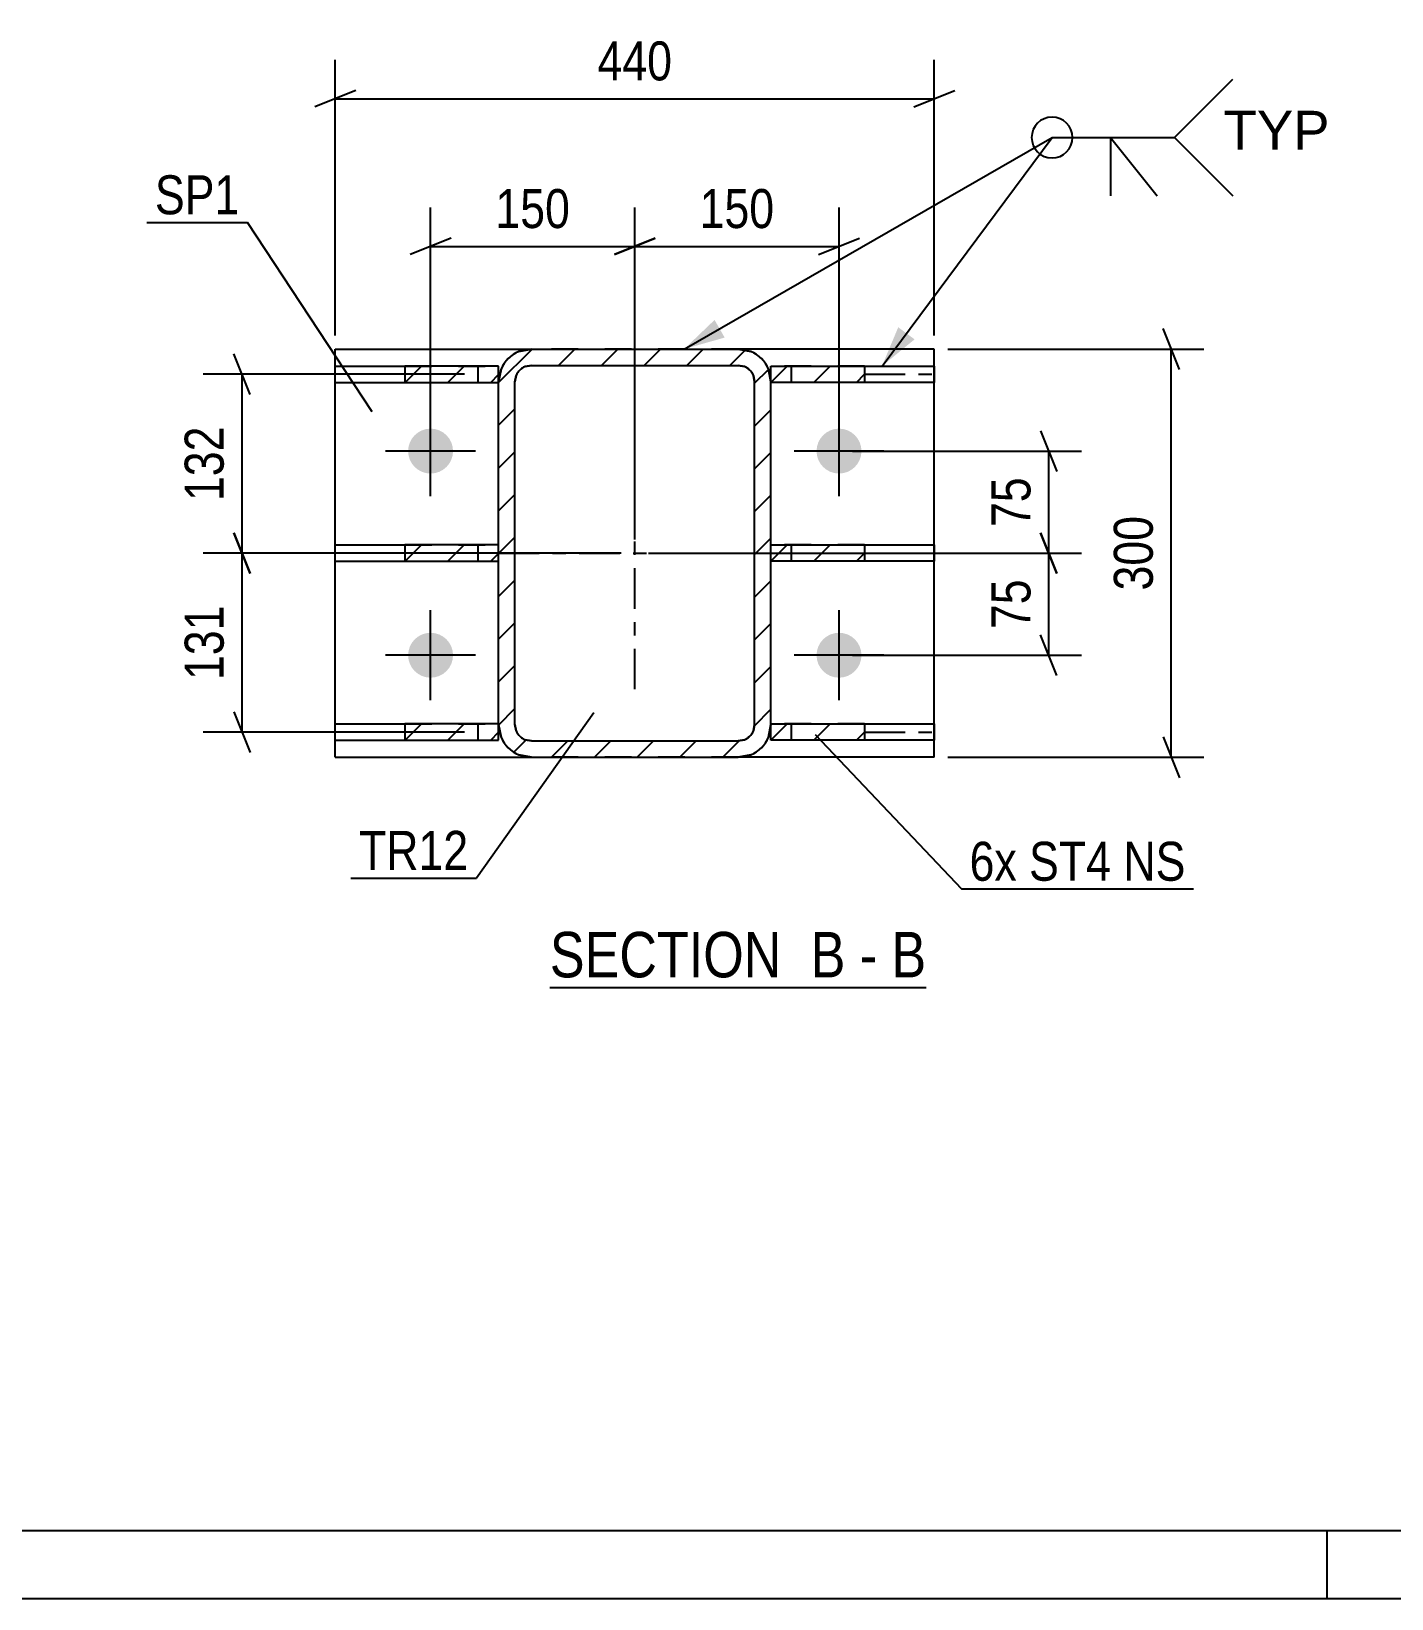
# Model space of a CAD drawing. Header units: millimetres. Extents: x -75 to 766, y -422 to 172.
# Drawn here: x 40.5 to 140.4, y -422.4 to -307.2 of the extents above; entities that cross this region are included whole.
import ezdxf

# ---------------------------------------------------------------- set-up
doc = ezdxf.new("R2010")
doc.units = ezdxf.units.MM
doc.linetypes.add('DXK_LINE_DOT2', pattern=[3.9198, 1.9599, -1.9599])
doc.linetypes.add('DXK_LINE_DOT3', pattern=[5.9187, 2.979, -0.9799, 0.9799, -0.9799])
doc.styles.add('Arial', font='ARIAL.TTF', dxfattribs={"height": 0.2})
doc.styles.add('Arial Narrow', font='ARIALN.TTF', dxfattribs={"height": 0.2})

# ---------------------------------------------------------------- blocks, each defined once
blk = doc.blocks.new('Unknown-386048478-18 - 44321')
at = {"color": 6, "linetype": 'Continuous'}
blk.add_line((78.55, -377.5), (106.2, -377.5), dxfattribs=at)
at = {"color": 0, "linetype": 'Continuous'}
for points in [[(96.66, -376.75), (96.66, -373.25), (78.55, -373.25), (78.55, -376.75)], [(100.27, -376.75), (100.27, -373.25), (97.71, -373.25), (97.71, -376.75)], [(102.59, -376.75), (102.59, -373.25), (101.32, -373.25), (101.32, -376.75)], [(106.2, -376.75), (106.2, -373.25), (103.64, -373.25), (103.64, -376.75)]]:
    blk.add_wipeout(points, dxfattribs=at)
at = {"color": 7, "linetype": 'Continuous', "style": 'Arial Narrow'}
for s, p in [('SECTION ', (78.55, -376.75)), ('B', (97.71, -376.75)), ('B', (103.64, -376.75)), ('-', (101.32, -376.75))]:
    blk.add_text(s, height=3.34, dxfattribs=at).set_placement(p)
blk = doc.blocks.new('Unknown-386048478-15116')
at = {"color": 5, "linetype": 'Continuous'}
for p, q in [((-70.36, -417.4), (760.64, -417.4)), ((135.64, -422.4), (135.64, -417.4)), ((-75.36, -422.4), (765.64, -422.4))]:
    blk.add_line(p, q, dxfattribs=at)
blk = doc.blocks.new('Part-386048478-44373 - 44321')
at = {"linetype": 'Continuous'}
h = blk.add_hatch(dxfattribs=at)
h.set_pattern_fill('', scale=0.7, style=0, pattern_type=0)
h.set_pattern_definition([(45, (67.9145, -333.0325), (-1.57154, 1.57154), [])])
h.paths.add_polyline_path([(67.91, -331.83), (67.91, -333.03), (74.79, -333.03), (74.79, -331.83)])
at = {"color": 2, "linetype": 'Continuous'}
for p, q in [((62.79, -331.83), (67.91, -331.83)), ((62.79, -333.03), (62.79, -331.83)), ((74.79, -331.83), (67.91, -331.83)), ((67.91, -331.83), (67.91, -333.03)), ((74.79, -333.03), (74.79, -331.83)), ((62.79, -333.03), (67.91, -333.03)), ((67.91, -333.03), (74.79, -333.03))]:
    blk.add_line(p, q, dxfattribs=at)
at = {"color": 7, "linetype": 'DXK_LINE_DOT3'}
for p, q in [((67.91, -332.43), (62.79, -332.43)), ((74.79, -332.43), (74.79, -332.43))]:
    blk.add_line(p, q, dxfattribs=at)
at = {"color": 7, "linetype": 'DXK_LINE_DOT2'}
for p, q in [((67.91, -331.83), (74.79, -331.83)), ((73.29, -333.03), (73.29, -331.83)), ((74.79, -333.03), (74.79, -331.83)), ((67.91, -333.03), (74.79, -333.03))]:
    blk.add_line(p, q, dxfattribs=at)
blk = doc.blocks.new('Part-386048478-44374 - 44321')
at = {"linetype": 'Continuous'}
h = blk.add_hatch(dxfattribs=at)
h.set_pattern_fill('', scale=0.7, style=0, pattern_type=0)
h.set_pattern_definition([(45, (67.9145, -359.3325), (-1.57154, 1.57154), [])])
h.paths.add_polyline_path([(67.91, -358.13), (67.91, -359.33), (74.79, -359.33), (74.79, -358.13)])
at = {"color": 2, "linetype": 'Continuous'}
for p, q in [((62.79, -358.13), (67.91, -358.13)), ((62.79, -359.33), (62.79, -358.13)), ((74.79, -358.13), (67.91, -358.13)), ((67.91, -358.13), (67.91, -359.33)), ((74.79, -359.33), (74.79, -358.13)), ((62.79, -359.33), (67.91, -359.33)), ((67.91, -359.33), (74.79, -359.33))]:
    blk.add_line(p, q, dxfattribs=at)
at = {"color": 7, "linetype": 'DXK_LINE_DOT2'}
for p, q in [((67.91, -358.13), (74.79, -358.13)), ((73.29, -359.33), (73.29, -358.13)), ((74.79, -359.33), (74.79, -358.13)), ((67.91, -359.33), (74.79, -359.33))]:
    blk.add_line(p, q, dxfattribs=at)
at = {"color": 7, "linetype": 'DXK_LINE_DOT3'}
for p, q in [((67.91, -358.73), (62.79, -358.73)), ((74.79, -358.73), (74.79, -358.73))]:
    blk.add_line(p, q, dxfattribs=at)
blk = doc.blocks.new('Part-386048478-44350 - 44321')
at = {"color": 2, "linetype": 'Continuous'}
for p, q in [((62.79, -360.58), (62.79, -330.58)), ((62.79, -330.58), (77.19, -330.58)), ((106.79, -330.58), (92.39, -330.58)), ((106.79, -360.58), (106.79, -330.58)), ((62.79, -360.58), (77.19, -360.58)), ((106.79, -360.58), (92.39, -360.58))]:
    blk.add_line(p, q, dxfattribs=at)
at = {"color": 7, "linetype": 'DXK_LINE_DOT2'}
for p, q in [((92.39, -330.58), (77.19, -330.58)), ((92.39, -360.58), (77.19, -360.58))]:
    blk.add_line(p, q, dxfattribs=at)
blk = doc.blocks.new('Part-386048478-44372 - 44321')
at = {"linetype": 'Continuous'}
h = blk.add_hatch(dxfattribs=at)
h.set_pattern_fill('', scale=0.7, style=0, pattern_type=0)
h.set_pattern_definition([(45, (67.9145, -346.1825), (-1.57154, 1.57154), [])])
h.paths.add_polyline_path([(67.91, -344.98), (67.91, -346.18), (74.79, -346.18), (74.79, -344.98)])
at = {"color": 2, "linetype": 'Continuous'}
for p, q in [((62.79, -344.98), (67.91, -344.98)), ((62.79, -346.18), (62.79, -344.98)), ((74.79, -344.98), (67.91, -344.98)), ((67.91, -344.98), (67.91, -346.18)), ((74.79, -346.18), (74.79, -344.98)), ((62.79, -346.18), (67.91, -346.18)), ((67.91, -346.18), (74.79, -346.18))]:
    blk.add_line(p, q, dxfattribs=at)
at = {"color": 7, "linetype": 'DXK_LINE_DOT2'}
for p, q in [((67.91, -344.98), (74.79, -344.98)), ((73.29, -346.18), (73.29, -344.98)), ((74.79, -346.18), (74.79, -344.98)), ((67.91, -346.18), (74.79, -346.18))]:
    blk.add_line(p, q, dxfattribs=at)
blk = doc.blocks.new('Part-386048478-44375 - 44321')
at = {"linetype": 'Continuous'}
h = blk.add_hatch(dxfattribs=at)
h.set_pattern_fill('', scale=0.7, style=0, pattern_type=0)
h.set_pattern_definition([(45, (94.7906, -346.1825), (-1.57154, 1.57154), [])])
h.paths.add_polyline_path([(94.79, -344.98), (94.79, -346.18), (101.67, -346.18), (101.67, -344.98)])
at = {"color": 7, "linetype": 'DXK_LINE_DOT2'}
for p, q in [((94.79, -346.18), (94.79, -344.98)), ((101.67, -344.98), (94.79, -344.98)), ((96.29, -346.18), (96.29, -344.98)), ((101.67, -346.18), (94.79, -346.18))]:
    blk.add_line(p, q, dxfattribs=at)
at = {"color": 2, "linetype": 'Continuous'}
for p, q in [((94.79, -346.18), (94.79, -344.98)), ((94.79, -344.98), (101.67, -344.98)), ((101.67, -344.98), (106.79, -344.98)), ((101.67, -344.98), (101.67, -346.18)), ((106.79, -344.98), (106.79, -346.18)), ((101.67, -346.18), (94.79, -346.18)), ((106.79, -346.18), (101.67, -346.18))]:
    blk.add_line(p, q, dxfattribs=at)
blk = doc.blocks.new('Part-386048478-44376 - 44321')
at = {"linetype": 'Continuous'}
h = blk.add_hatch(dxfattribs=at)
h.set_pattern_fill('', scale=0.7, style=0, pattern_type=0)
h.set_pattern_definition([(45, (94.7906, -333.0325), (-1.57154, 1.57154), [])])
h.paths.add_polyline_path([(94.79, -331.83), (94.79, -333.03), (101.67, -333.03), (101.67, -331.83)])
at = {"color": 7, "linetype": 'DXK_LINE_DOT2'}
for p, q in [((94.79, -333.03), (94.79, -331.83)), ((101.67, -331.83), (94.79, -331.83)), ((96.29, -333.03), (96.29, -331.83)), ((101.67, -333.03), (94.79, -333.03))]:
    blk.add_line(p, q, dxfattribs=at)
at = {"color": 2, "linetype": 'Continuous'}
for p, q in [((94.79, -333.03), (94.79, -331.83)), ((94.79, -331.83), (101.67, -331.83)), ((101.67, -331.83), (106.79, -331.83)), ((101.67, -331.83), (101.67, -333.03)), ((106.79, -331.83), (106.79, -333.03)), ((101.67, -333.03), (94.79, -333.03)), ((106.79, -333.03), (101.67, -333.03))]:
    blk.add_line(p, q, dxfattribs=at)
at = {"color": 7, "linetype": 'DXK_LINE_DOT3'}
for p, q in [((94.79, -332.43), (94.79, -332.43)), ((101.67, -332.43), (106.79, -332.43))]:
    blk.add_line(p, q, dxfattribs=at)
blk = doc.blocks.new('Part-386048478-44377 - 44321')
at = {"linetype": 'Continuous'}
h = blk.add_hatch(dxfattribs=at)
h.set_pattern_fill('', scale=0.7, style=0, pattern_type=0)
h.set_pattern_definition([(45, (94.7906, -359.3325), (-1.57154, 1.57154), [])])
h.paths.add_polyline_path([(94.79, -358.13), (94.79, -359.33), (101.67, -359.33), (101.67, -358.13)])
at = {"color": 7, "linetype": 'DXK_LINE_DOT2'}
for p, q in [((94.79, -359.33), (94.79, -358.13)), ((101.67, -358.13), (94.79, -358.13)), ((96.29, -359.33), (96.29, -358.13)), ((101.67, -359.33), (94.79, -359.33))]:
    blk.add_line(p, q, dxfattribs=at)
at = {"color": 2, "linetype": 'Continuous'}
for p, q in [((94.79, -359.33), (94.79, -358.13)), ((94.79, -358.13), (101.67, -358.13)), ((101.67, -358.13), (106.79, -358.13)), ((101.67, -358.13), (101.67, -359.33)), ((106.79, -358.13), (106.79, -359.33)), ((101.67, -359.33), (94.79, -359.33)), ((106.79, -359.33), (101.67, -359.33))]:
    blk.add_line(p, q, dxfattribs=at)
at = {"color": 7, "linetype": 'DXK_LINE_DOT3'}
for p, q in [((94.79, -358.73), (94.79, -358.73)), ((101.67, -358.73), (106.79, -358.73))]:
    blk.add_line(p, q, dxfattribs=at)
blk = doc.blocks.new('Part-386048478-44402 - 44321')
at = {"linetype": 'Continuous'}
h = blk.add_hatch(dxfattribs=at)
h.set_pattern_fill('', scale=0.7, style=0, pattern_type=0)
h.set_pattern_definition([(45, (74.7906, -358.1825), (-1.57154, 1.57154), [])])
h.paths.add_polyline_path([(74.79, -332.98), (74.79, -358.18), (74.97, -359.1), (75.49, -359.88), (76.27, -360.4), (77.19, -360.58), (92.39, -360.58), (93.31, -360.4), (94.09, -359.88), (94.61, -359.1), (94.79, -358.18), (94.79, -332.98), (94.61, -332.06), (94.09, -331.29), (93.31, -330.77), (92.39, -330.58), (77.19, -330.58), (76.27, -330.77), (75.49, -331.29), (74.97, -332.06)])
h.paths.add_polyline_path([(76.34, -332.13), (76.73, -331.87), (77.19, -331.78), (92.39, -331.78), (92.85, -331.87), (93.24, -332.13), (93.5, -332.52), (93.59, -332.98), (93.59, -358.18), (93.5, -358.64), (93.24, -359.03), (92.85, -359.29), (92.39, -359.38), (77.19, -359.38), (76.73, -359.29), (76.34, -359.03), (76.08, -358.64), (75.99, -358.18), (75.99, -332.98), (76.08, -332.52)])
at = {"color": 7, "linetype": 'DXK_LINE_DOT2'}
for p, q in [((76.27, -330.77), (77.19, -330.58)), ((77.19, -330.58), (92.39, -330.58)), ((92.39, -330.58), (93.31, -330.77)), ((74.79, -332.98), (74.97, -332.06)), ((76.08, -332.52), (75.99, -332.98)), ((77.19, -331.78), (76.73, -331.87)), ((77.19, -331.78), (92.39, -331.78)), ((92.85, -331.87), (92.39, -331.78)), ((93.59, -332.98), (93.5, -332.52)), ((94.61, -332.06), (94.79, -332.98)), ((74.79, -358.18), (74.79, -332.98)), ((75.99, -358.18), (75.99, -332.98)), ((93.59, -358.18), (93.59, -332.98)), ((94.79, -358.18), (94.79, -332.98)), ((74.97, -359.1), (74.79, -358.18)), ((75.99, -358.18), (76.08, -358.64)), ((76.73, -359.29), (77.19, -359.38)), ((92.39, -359.38), (92.85, -359.29)), ((93.5, -358.64), (93.59, -358.18)), ((94.79, -358.18), (94.61, -359.1)), ((77.19, -360.58), (76.27, -360.4)), ((77.19, -359.38), (92.39, -359.38)), ((93.31, -360.4), (92.39, -360.58)), ((77.19, -360.58), (92.39, -360.58))]:
    blk.add_line(p, q, dxfattribs=at)
at = {"color": 2, "linetype": 'Continuous'}
for p, q in [((77.19, -330.58), (76.27, -330.77)), ((77.19, -330.58), (92.39, -330.58)), ((93.31, -330.77), (92.39, -330.58)), ((74.97, -332.06), (74.79, -332.98)), ((75.99, -332.98), (76.08, -332.52)), ((76.73, -331.87), (77.19, -331.78)), ((77.19, -331.78), (92.39, -331.78)), ((92.39, -331.78), (92.85, -331.87)), ((93.5, -332.52), (93.59, -332.98)), ((94.79, -332.98), (94.61, -332.06)), ((74.79, -358.18), (74.79, -332.98)), ((75.99, -358.18), (75.99, -332.98)), ((93.59, -358.18), (93.59, -332.98)), ((94.79, -358.18), (94.79, -332.98)), ((74.79, -358.18), (74.97, -359.1)), ((76.08, -358.64), (75.99, -358.18)), ((77.19, -359.38), (76.73, -359.29)), ((92.85, -359.29), (92.39, -359.38)), ((93.59, -358.18), (93.5, -358.64)), ((94.61, -359.1), (94.79, -358.18)), ((76.27, -360.4), (77.19, -360.58)), ((77.19, -359.38), (92.39, -359.38)), ((92.39, -360.58), (93.31, -360.4)), ((77.19, -360.58), (92.39, -360.58))]:
    blk.add_line(p, q, dxfattribs=at)
at = {"color": 7, "linetype": 'DXK_LINE_DOT3'}
for p, q in [((84.79, -355.58), (84.79, -335.58)), ((74.79, -345.58), (94.79, -345.58))]:
    blk.add_line(p, q, dxfattribs=at)
at = {"color": 7, "linetype": 'DXK_LINE_DOT2'}
for centre, radius, start, end in [((77.19, -332.98), 2.4, 112.5, 157.5), ((92.39, -332.98), 2.4, 22.5, 67.5), ((77.19, -332.98), 1.2, 112.5, 157.5), ((92.39, -332.98), 1.2, 22.5, 67.5), ((77.19, -358.18), 2.4, 202.5, 247.5), ((77.19, -358.18), 1.2, 202.5, 247.5), ((92.39, -358.18), 1.2, 292.5, 337.5), ((92.39, -358.18), 2.4, 292.5, 337.5)]:
    blk.add_arc(centre, radius, start, end, dxfattribs=at)
at = {"color": 2, "linetype": 'Continuous'}
for centre, radius, start, end in [((77.19, -332.98), 2.4, 112.5, 157.5), ((92.39, -332.98), 2.4, 22.5, 67.5), ((77.19, -332.98), 1.2, 112.5, 157.5), ((92.39, -332.98), 1.2, 22.5, 67.5), ((77.19, -358.18), 2.4, 202.5, 247.5), ((77.19, -358.18), 1.2, 202.5, 247.5), ((92.39, -358.18), 1.2, 292.5, 337.5), ((92.39, -358.18), 2.4, 292.5, 337.5)]:
    blk.add_arc(centre, radius, start, end, dxfattribs=at)
blk = doc.blocks.new('Bolt-386048478-44495 - 44321')
at = {"linetype": 'Continuous'}
for points in [[(68.14, -338.08, -1), (71.44, -338.08, -1)], [(98.14, -338.08, -1), (101.44, -338.08, -1)], [(68.14, -353.08, -1), (71.44, -353.08, -1)], [(98.14, -353.08, -1), (101.44, -353.08, -1)]]:
    blk.add_hatch(color=1, dxfattribs=at).paths.add_polyline_path(points)
at = {"color": 1, "linetype": 'Continuous'}
for p, q in [((69.79, -341.38), (69.79, -334.78)), ((99.79, -341.38), (99.79, -334.78)), ((73.09, -338.08), (66.49, -338.08)), ((103.09, -338.08), (96.49, -338.08)), ((69.79, -356.38), (69.79, -349.78)), ((99.79, -356.38), (99.79, -349.78)), ((73.09, -353.08), (66.49, -353.08)), ((103.09, -353.08), (96.49, -353.08))]:
    blk.add_line(p, q, dxfattribs=at)
blk = doc.blocks.new('StraightDimension-386048478-62167 - 44321')
at = {"color": 7, "linetype": 'Continuous'}
for p, q in [((69.79, -337.08), (69.79, -320.19)), ((84.79, -344.58), (84.79, -320.19)), ((71.29, -322.44), (68.29, -323.64)), ((83.29, -323.64), (86.29, -322.44)), ((69.79, -323.04), (84.79, -323.04))]:
    blk.add_line(p, q, dxfattribs=at)
at = {"color": 0}
blk.add_wipeout([(80.63, -322.29), (80.63, -318.09), (73.95, -318.09), (73.95, -322.29)], dxfattribs=at)
at = {"color": 3, "style": 'Arial Narrow'}
blk.add_text('150', height=2.863, dxfattribs=at).set_placement((74.55, -321.69))
blk = doc.blocks.new('StraightDimension-386048478-62166 - 44321')
at = {"color": 7, "linetype": 'Continuous'}
for p, q in [((84.79, -344.58), (84.79, -320.19)), ((99.79, -337.08), (99.79, -320.19)), ((86.29, -322.44), (83.29, -323.64)), ((98.29, -323.64), (101.29, -322.44)), ((84.79, -323.04), (99.79, -323.04))]:
    blk.add_line(p, q, dxfattribs=at)
at = {"color": 0}
blk.add_wipeout([(95.63, -322.29), (95.63, -318.09), (88.95, -318.09), (88.95, -322.29)], dxfattribs=at)
at = {"color": 3, "style": 'Arial Narrow'}
blk.add_text('150', height=2.863, dxfattribs=at).set_placement((89.55, -321.69))
blk = doc.blocks.new('StraightDimension-386048478-44790 - 44321')
at = {"color": 7, "linetype": 'Continuous'}
for p, q in [((62.79, -329.58), (62.79, -309.34)), ((106.79, -329.58), (106.79, -309.34)), ((64.29, -311.59), (61.29, -312.79)), ((105.29, -312.79), (108.29, -311.59)), ((62.79, -312.19), (106.79, -312.19))]:
    blk.add_line(p, q, dxfattribs=at)
at = {"color": 0}
blk.add_wipeout([(88.13, -311.44), (88.13, -307.24), (81.45, -307.24), (81.45, -311.44)], dxfattribs=at)
at = {"color": 3, "style": 'Arial Narrow'}
blk.add_text('440', height=2.863, dxfattribs=at).set_placement((82.05, -310.84))
blk = doc.blocks.new('StraightDimension-386048478-44801 - 44321')
at = {"color": 7, "linetype": 'Continuous'}
for p, q in [((124.79, -332.08), (123.59, -329.08)), ((107.79, -330.58), (126.59, -330.58)), ((124.19, -360.58), (124.19, -330.58)), ((123.59, -359.08), (124.79, -362.08)), ((107.79, -360.58), (126.59, -360.58))]:
    blk.add_line(p, q, dxfattribs=at)
at = {"color": 0}
blk.add_wipeout([(123.44, -342.24), (119.24, -342.24), (119.24, -348.92), (123.44, -348.92)], dxfattribs=at)
at = {"color": 3, "style": 'Arial Narrow'}
blk.add_text('300', height=2.863, rotation=90.0002, dxfattribs=at).set_placement((122.84, -348.32))
blk = doc.blocks.new('StraightDimension-386048478-62064 - 44321')
at = {"color": 7, "linetype": 'Continuous'}
for p, q in [((56.54, -333.93), (55.34, -330.93)), ((72.29, -332.43), (53.09, -332.43)), ((55.94, -345.58), (55.94, -332.43)), ((55.34, -344.08), (56.54, -347.08)), ((83.79, -345.58), (53.09, -345.58))]:
    blk.add_line(p, q, dxfattribs=at)
at = {"color": 0}
blk.add_wipeout([(55.19, -335.67), (50.99, -335.67), (50.99, -342.35), (55.19, -342.35)], dxfattribs=at)
at = {"color": 3, "style": 'Arial Narrow'}
blk.add_text('132', height=2.863, rotation=90.0002, dxfattribs=at).set_placement((54.59, -341.75))
blk = doc.blocks.new('StraightDimension-386048478-62065 - 44321')
at = {"color": 7, "linetype": 'Continuous'}
for p, q in [((56.54, -347.08), (55.34, -344.08)), ((83.79, -345.58), (53.09, -345.58)), ((55.94, -358.73), (55.94, -345.58)), ((55.34, -357.23), (56.54, -360.23)), ((72.29, -358.73), (53.09, -358.73))]:
    blk.add_line(p, q, dxfattribs=at)
at = {"color": 0}
blk.add_wipeout([(55.19, -348.82), (50.99, -348.82), (50.99, -355.5), (55.19, -355.5)], dxfattribs=at)
at = {"color": 3, "style": 'Arial Narrow'}
blk.add_text('131', height=2.863, rotation=90.0002, dxfattribs=at).set_placement((54.59, -354.9))
blk = doc.blocks.new('StraightDimension-386048478-62111 - 44321')
at = {"color": 7, "linetype": 'Continuous'}
for p, q in [((114.6, -336.58), (115.8, -339.58)), ((100.79, -338.08), (117.6, -338.08)), ((115.2, -345.58), (115.2, -338.08)), ((115.8, -347.08), (114.6, -344.08)), ((85.79, -345.58), (117.6, -345.58))]:
    blk.add_line(p, q, dxfattribs=at)
at = {"color": 0}
blk.add_wipeout([(114.45, -339.4), (110.25, -339.4), (110.25, -344.26), (114.45, -344.26)], dxfattribs=at)
at = {"color": 3, "style": 'Arial Narrow'}
blk.add_text('75', height=2.863, rotation=90.0002, dxfattribs=at).set_placement((113.85, -343.66))
blk = doc.blocks.new('StraightDimension-386048478-62112 - 44321')
at = {"color": 7, "linetype": 'Continuous'}
for p, q in [((114.6, -344.08), (115.8, -347.08)), ((85.79, -345.58), (117.6, -345.58)), ((115.2, -353.08), (115.2, -345.58)), ((115.8, -354.58), (114.6, -351.58)), ((100.79, -353.08), (117.6, -353.08))]:
    blk.add_line(p, q, dxfattribs=at)
at = {"color": 0}
blk.add_wipeout([(114.45, -346.9), (110.25, -346.9), (110.25, -351.76), (114.45, -351.76)], dxfattribs=at)
at = {"color": 3, "style": 'Arial Narrow'}
blk.add_text('75', height=2.863, rotation=90.0002, dxfattribs=at).set_placement((113.85, -351.16))
blk = doc.blocks.new('MarkSet-386048478-45263 - 44321')
at = {"color": 30, "linetype": 'Continuous'}
for p, q in [((98.04, -358.91), (108.78, -370.25)), ((108.78, -370.25), (125.84, -370.25))]:
    blk.add_line(p, q, dxfattribs=at)
at = {"color": 0}
for points in [[(112.85, -369.65), (112.85, -366.65), (109.38, -366.65), (109.38, -369.65)], [(119.78, -369.65), (119.78, -366.65), (113.75, -366.65), (113.75, -369.65)], [(125.24, -369.65), (125.24, -366.65), (120.68, -366.65), (120.68, -369.65)]]:
    blk.add_wipeout(points, dxfattribs=at)
for points in [[(112.85, -369.65), (112.85, -366.65), (109.38, -366.65), (109.38, -369.65)], [(119.78, -369.65), (119.78, -366.65), (113.75, -366.65), (113.75, -369.65)], [(125.24, -369.65), (125.24, -366.65), (120.68, -366.65), (120.68, -369.65)]]:
    blk.add_wipeout(points, dxfattribs=at)
at = {"color": 3, "style": 'Arial Narrow'}
for s, p in [('6x', (109.38, -369.65)), ('ST4', (113.75, -369.65)), ('NS', (120.68, -369.65))]:
    blk.add_text(s, height=2.863, dxfattribs=at).set_placement(p)
blk = doc.blocks.new('Mark-386048478-44860 - 44321')
at = {"color": 30, "linetype": 'Continuous'}
for p in [(48.94, -321.28), (65.5, -335.2)]:
    blk.add_line(p, (56.35, -321.28), dxfattribs=at)
at = {"color": 0}
blk.add_wipeout([(55.75, -320.68), (55.75, -317.68), (49.54, -317.68), (49.54, -320.68)], dxfattribs=at)
blk.add_wipeout([(55.75, -320.68), (55.75, -317.68), (49.54, -317.68), (49.54, -320.68)], dxfattribs=at)
at = {"color": 3, "style": 'Arial Narrow'}
blk.add_text('SP1', height=2.863, dxfattribs=at).set_placement((49.54, -320.68))
blk = doc.blocks.new('Mark-386048478-44863 - 44321')
at = {"color": 30, "linetype": 'Continuous'}
for p in [(81.77, -357.32), (63.93, -369.45)]:
    blk.add_line(p, (73.17, -369.45), dxfattribs=at)
at = {"color": 0}
blk.add_wipeout([(72.57, -368.85), (72.57, -365.85), (64.53, -365.85), (64.53, -368.85)], dxfattribs=at)
blk.add_wipeout([(72.57, -368.85), (72.57, -365.85), (64.53, -365.85), (64.53, -368.85)], dxfattribs=at)
at = {"color": 3, "style": 'Arial Narrow'}
blk.add_text('TR12', height=2.863, dxfattribs=at).set_placement((64.53, -368.85))
blk = doc.blocks.new('WeldMark-386048478-51395 - 44321')
at = {"linetype": 'Continuous'}
for points in [[(91.39, -329.74), (88.42, -330.58), (90.65, -328.44)], [(105.34, -329.87), (102.95, -331.83), (104.14, -328.98)]]:
    blk.add_hatch(color=30, dxfattribs=at).paths.add_polyline_path(points)
at = {"color": 30, "linetype": 'Continuous'}
for p, q in [((88.42, -330.58), (115.44, -315.04)), ((102.95, -331.83), (115.44, -315.04)), ((115.44, -315.04), (124.44, -315.04))]:
    blk.add_line(p, q, dxfattribs=at)
at = {"color": 3, "linetype": 'Continuous'}
for q in [(123.15, -319.33), (119.72, -319.33)]:
    blk.add_line((119.72, -315.04), q, dxfattribs=at)
for start, end in [(90, 270), (270, 90)]:
    blk.add_arc((115.44, -315.04), 1.5, start, end, dxfattribs=at)
at = {"color": 0, "linetype": 'Continuous'}
blk.add_wipeout([(135.81, -315.94), (135.81, -312.94), (128.04, -312.94), (128.04, -315.94)], dxfattribs=at)
blk.add_wipeout([(135.81, -315.94), (135.81, -312.94), (128.04, -312.94), (128.04, -315.94)], dxfattribs=at)
at = {"color": 3, "linetype": 'Continuous'}
for q in [(128.72, -310.76), (128.72, -319.33)]:
    blk.add_line((124.44, -315.04), q, dxfattribs=at)
at = {"color": 3, "linetype": 'Continuous', "style": 'Arial'}
blk.add_text('TYP', height=2.865, dxfattribs=at).set_placement((128.04, -315.94))

msp = doc.modelspace()

# ---------------------------------------------------------------- block references
for name in ['Part-386048478-44350 - 44321', 'Part-386048478-44402 - 44321', 'Part-386048478-44373 - 44321', 'Part-386048478-44376 - 44321', 'Bolt-386048478-44495 - 44321', 'Part-386048478-44372 - 44321', 'Part-386048478-44375 - 44321', 'Part-386048478-44374 - 44321', 'Part-386048478-44377 - 44321', 'Unknown-386048478-18 - 44321']:
    msp.add_blockref(name, (0, 0))

# ---------------------------------------------------------------- next in the draw order: block references
msp.add_blockref('Unknown-386048478-15116', (0, 0))

# ---------------------------------------------------------------- next in the draw order: block references
msp.add_blockref('StraightDimension-386048478-62167 - 44321', (0, 0))

# ---------------------------------------------------------------- next in the draw order: block references
msp.add_blockref('StraightDimension-386048478-62166 - 44321', (0, 0))

# ---------------------------------------------------------------- next in the draw order: block references
for name in ['StraightDimension-386048478-44790 - 44321', 'StraightDimension-386048478-62064 - 44321']:
    msp.add_blockref(name, (0, 0))

# ---------------------------------------------------------------- next in the draw order: block references
for name in ['Mark-386048478-44860 - 44321', 'StraightDimension-386048478-44801 - 44321', 'StraightDimension-386048478-62065 - 44321']:
    msp.add_blockref(name, (0, 0))

# ---------------------------------------------------------------- next in the draw order: block references
for name in ['WeldMark-386048478-51395 - 44321', 'StraightDimension-386048478-62111 - 44321', 'Mark-386048478-44863 - 44321', 'MarkSet-386048478-45263 - 44321']:
    msp.add_blockref(name, (0, 0))

# ---------------------------------------------------------------- next in the draw order: block references
msp.add_blockref('StraightDimension-386048478-62112 - 44321', (0, 0))

doc.saveas('drawing.dxf')
